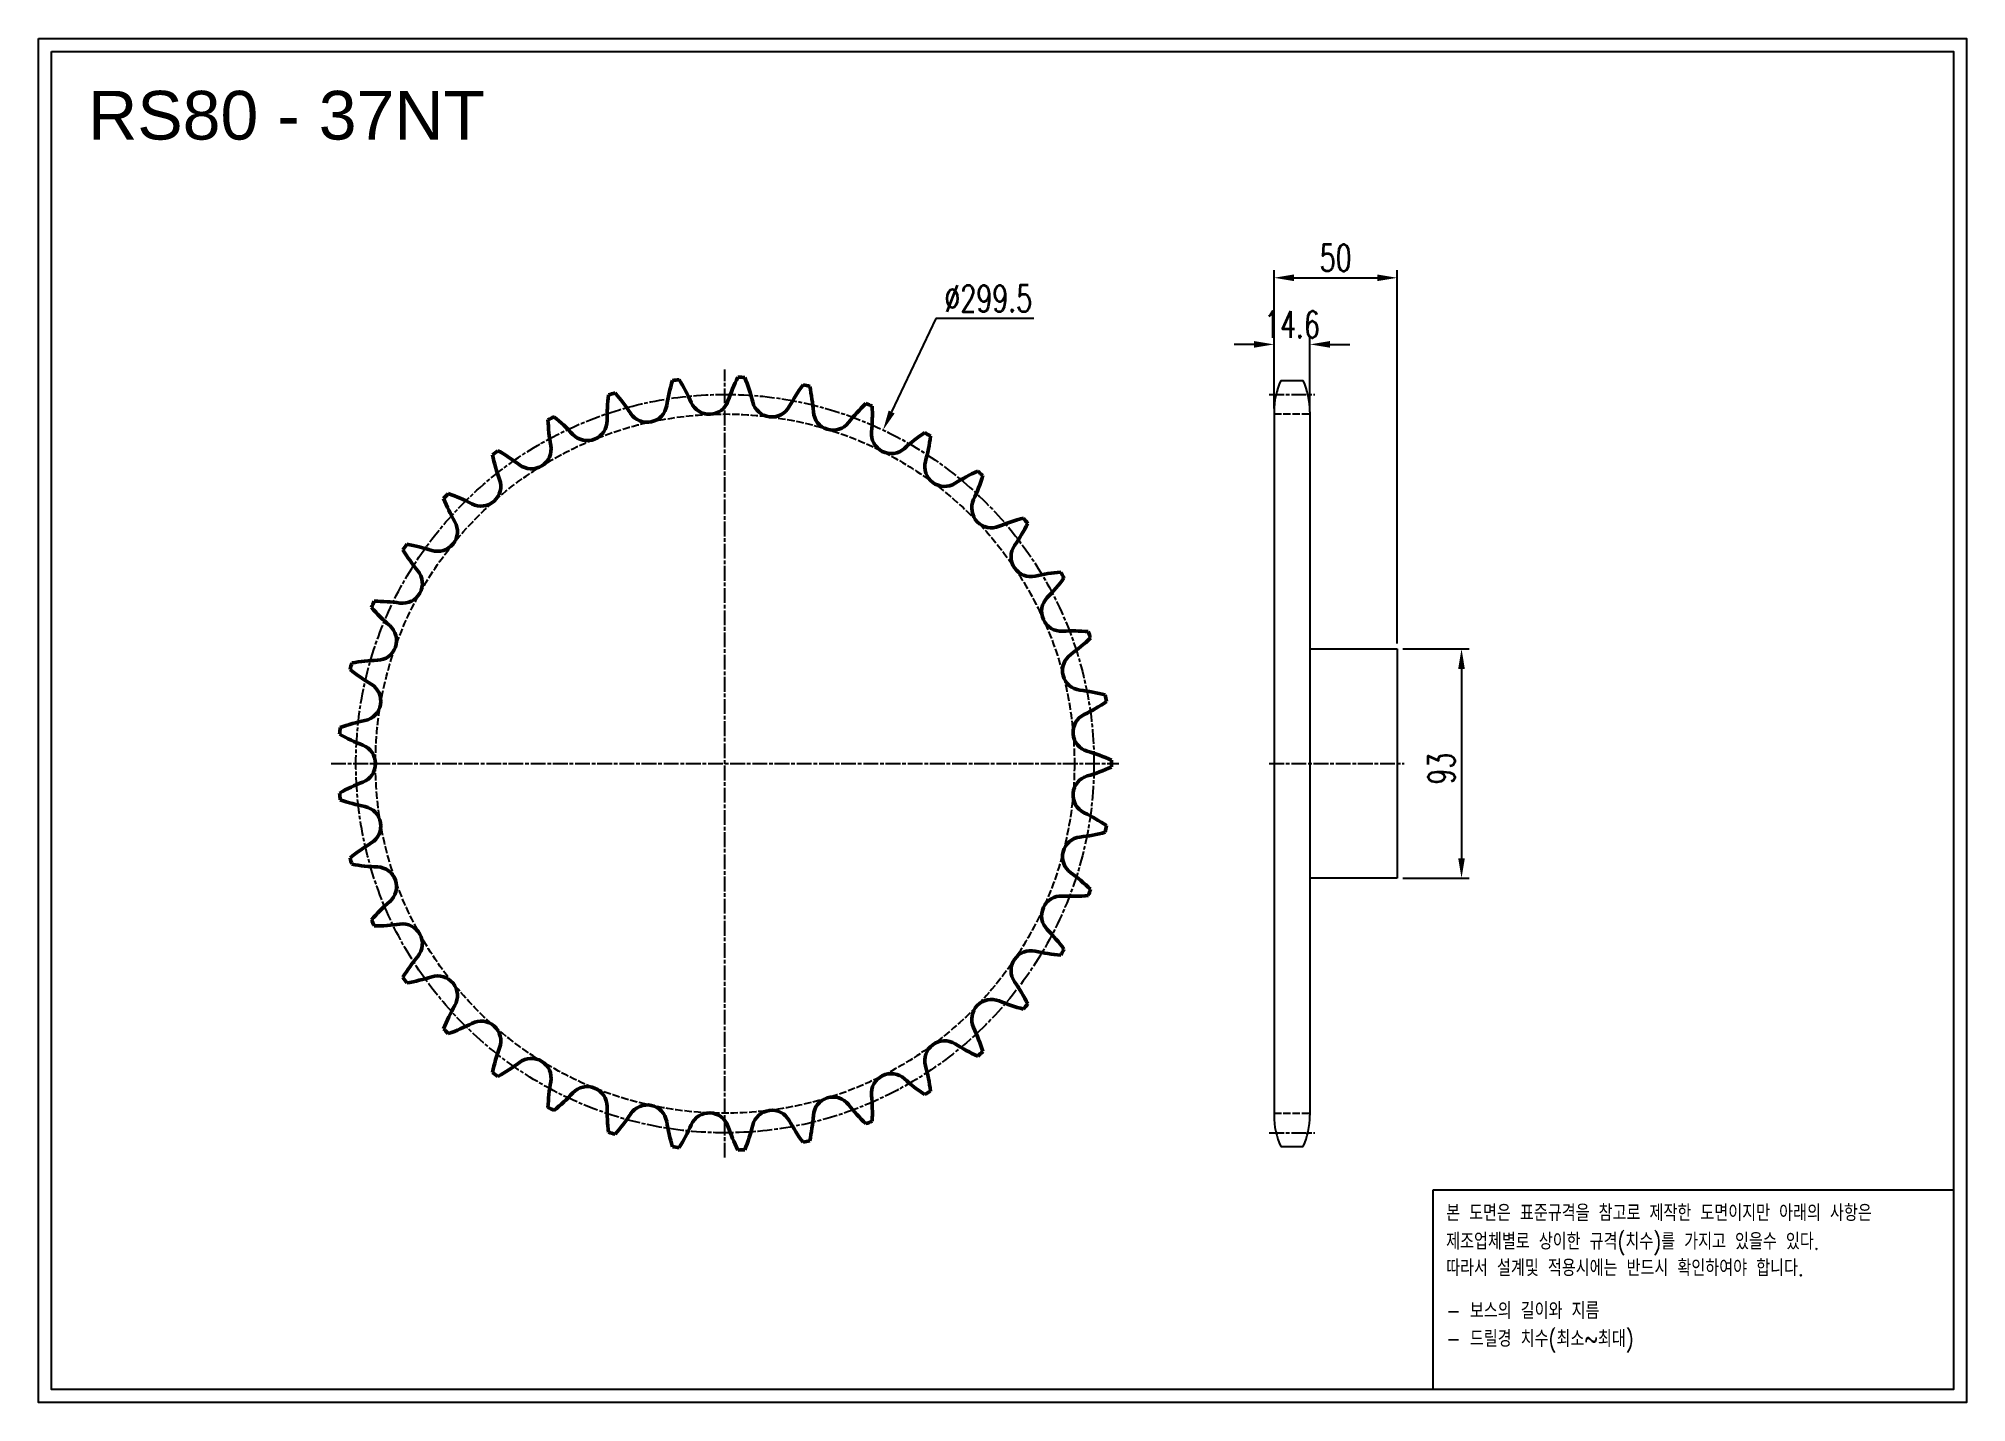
# Model space of a CAD drawing. Header units: millimetres. Extents: x -61715 to -60933, y 16933 to 17486.
import ezdxf

# ---------------------------------------------------------------- set-up
doc = ezdxf.new("R2010")
doc.units = ezdxf.units.MM
for name, pattern in [('AM_ISO02W050', [7.5, 6, -1.5]), ('AM_ISO02W050x2', [3.75, 3, -0.75]), ('AM_ISO08W050', [18, 12, -1.5, 3, -1.5]), ('AM_ISO08W050x2', [9, 6, -0.75, 1.5, -0.75])]:
    doc.linetypes.add(name, pattern=pattern)
for name, color, linetype, lineweight in [('AM_0N', 7, 'Continuous', 50), ('AM_3N', 6, 'AM_ISO02W050', 25), ('AM_7', 4, 'AM_ISO08W050', 25), ('AM_7N', 4, 'AM_ISO08W050', 25)]:
    doc.layers.add(name, color=color, linetype=linetype, lineweight=lineweight)
doc.layers.add('S-DIM', color=7, linetype='Continuous')
doc.styles.add('HAN', font='ROMANS.shx', dxfattribs={"width": 0.7, "bigfont": 'whgtxt.shx'})
doc.styles.add('HSG', font='SIMPLEX.shx', dxfattribs={"width": 0.7, "bigfont": 'HSG.shx'})
doc.styles.get("Standard").update_dxf_attribs({"font": 'arial.ttf'})
doc.dimstyles.new('APP23', dxfattribs={"dimscale": 4.5, "dimtxt": 2.4, "dimasz": 1.8, "dimexe": 0.7, "dimexo": 0.5, "dimgap": 0.6, "dimtad": 1, "dimtoh": 1, "dimdec": 1, "dimrnd": 0.01, "dimzin": 9, "dimdsep": 46, "dimtxsty": 'HSG', "dimcen": 0, "dimclrd": 1, "dimclre": 1, "dimclrt": 256, "dimazin": 2, "dimtp": 1, "dimtm": 1, "dimtfac": 0.5, "dimtdec": 1, "dimtix": 1, "dimtofl": 0, "dimtmove": 0, "dimatfit": 3, "dimfxl": 0, "dimtvp": 1, "dimtolj": 2, "dimlwd": -1, "dimlwe": -1, "dimarcsym": 0})

# ---------------------------------------------------------------- blocks, each defined once
blk = doc.blocks.new('*D1')
at = {"layer": 'Defpoints', "color": 0, "transparency": 16777216}
for p in [(-61163.59, 17238.53), (-61163.59, 17145.53), (-61137.49, 17145.53)]:
    blk.add_point(p, dxfattribs=at)
at = {"layer": 'S-DIM', "color": 1, "transparency": 16777216}
for p, q in [((-61161.34, 17238.53), (-61134.34, 17238.53)), ((-61137.49, 17230.43), (-61137.49, 17153.63)), ((-61161.34, 17145.53), (-61134.34, 17145.53))]:
    blk.add_line(p, q, dxfattribs=at)
for points in [[(-61138.84, 17230.43), (-61136.14, 17230.43), (-61137.49, 17238.53)], [(-61138.84, 17153.63), (-61136.14, 17153.63), (-61137.49, 17145.53)]]:
    blk.add_solid(points, dxfattribs=at)
at = {"layer": 'S-DIM', "transparency": 16777216, "insert": (-61145.59, 17189.99), "char_height": 10.8, "attachment_point": 5, "rotation": 90, "style": 'HSG'}
blk.add_mtext('\\A2;93', dxfattribs=at)
blk = doc.blocks.new('*D2')
at = {"layer": 'Defpoints', "color": 0, "transparency": 16777216}
for p in [(-61198.99, 17362.08), (-61213.59, 17333.84), (-61198.99, 17333.84)]:
    blk.add_point(p, dxfattribs=at)
at = {"layer": 'S-DIM', "color": 1, "transparency": 16777216}
for p, q in [((-61221.69, 17362.08), (-61229.79, 17362.08)), ((-61213.59, 17336.09), (-61213.59, 17365.23)), ((-61198.99, 17336.09), (-61198.99, 17365.23)), ((-61190.89, 17362.08), (-61182.79, 17362.08))]:
    blk.add_line(p, q, dxfattribs=at)
for points in [[(-61221.69, 17363.43), (-61221.69, 17360.73), (-61213.59, 17362.08)], [(-61190.89, 17363.43), (-61190.89, 17360.73), (-61198.99, 17362.08)]]:
    blk.add_solid(points, dxfattribs=at)
at = {"layer": 'S-DIM', "transparency": 16777216, "insert": (-61206.29, 17370.18), "char_height": 10.8, "attachment_point": 5, "style": 'HSG'}
blk.add_mtext('\\A2;14.6', dxfattribs=at)
blk = doc.blocks.new('*D3')
at = {"layer": 'Defpoints', "color": 0, "transparency": 16777216}
for p in [(-61163.59, 17389.08), (-61213.59, 17333.84), (-61163.59, 17238.53)]:
    blk.add_point(p, dxfattribs=at)
at = {"layer": 'S-DIM', "color": 1, "transparency": 16777216}
for p, q in [((-61213.59, 17336.09), (-61213.59, 17392.23)), ((-61163.59, 17240.78), (-61163.59, 17392.23)), ((-61205.49, 17389.08), (-61171.69, 17389.08))]:
    blk.add_line(p, q, dxfattribs=at)
for points in [[(-61205.49, 17390.43), (-61205.49, 17387.73), (-61213.59, 17389.08)], [(-61171.69, 17390.43), (-61171.69, 17387.73), (-61163.59, 17389.08)]]:
    blk.add_solid(points, dxfattribs=at)
at = {"layer": 'S-DIM', "transparency": 16777216, "insert": (-61188.59, 17397.18), "char_height": 10.8, "attachment_point": 5, "style": 'HSG'}
blk.add_mtext('\\A2;50', dxfattribs=at)
blk = doc.blocks.new('*D4')
at = {"layer": 'Defpoints', "color": 0, "transparency": 16777216}
for p in [(-61372.23, 17327.34), (-61500.57, 17056.72)]:
    blk.add_point(p, dxfattribs=at)
at = {"layer": 'S-DIM', "color": 1, "transparency": 16777216}
for p, q in [((-61350.78, 17372.58), (-61368.76, 17334.66)), ((-61311, 17372.58), (-61350.78, 17372.58))]:
    blk.add_line(p, q, dxfattribs=at)
blk.add_solid([(-61369.98, 17335.24), (-61367.54, 17334.08), (-61372.23, 17327.34)], dxfattribs=at)
at = {"layer": 'S-DIM', "transparency": 16777216, "insert": (-61329.54, 17380.68), "char_height": 10.8, "attachment_point": 5, "style": 'HSG'}
blk.add_mtext('\\A2;∅299.5', dxfattribs=at)
blk = doc.blocks.new('notice1')
at = {"color": 4}
blk.add_lwpolyline([(-22142.12, 1735.9), (-22053.8, 1735.9), (-22053.8, 1702.07), (-22142.12, 1702.07)], close=True, dxfattribs=at)
at = {"color": 4, "style": 'HAN', "width": 0.8}
for s, p in [('본 도면은 표준규격을 참고로 제작한 도면이지만 아래의 사항은', (-22139.9, 1730.62)), ('제조업체별로 상이한 규격(치수)를 가지고 있을수 있다.', (-22139.9, 1725.78)), ('따라서 설계및 적용시에는 반드시 확인하여야 합니다.', (-22139.9, 1721.28)), ('- 보스의 길이와 지름', (-22139.9, 1714.03)), ('- 드릴경 치수(최소~최대)', (-22139.9, 1709.27))]:
    blk.add_text(s, height=2.7949, dxfattribs=at).set_placement(p)

msp = doc.modelspace()

# ---------------------------------------------------------------- linework, layer by layer
for p, q in [((-61210.79, 17347.39), (-61201.79, 17347.39)), ((-61213.59, 17334.69), (-61213.59, 17049.37)), ((-61198.99, 17334.69), (-61198.99, 17049.37)), ((-61198.99, 17238.53), (-61163.59, 17238.53)), ((-61163.59, 17238.53), (-61163.59, 17145.53)), ((-61163.59, 17145.53), (-61198.99, 17145.53)), ((-61210.79, 17036.67), (-61201.79, 17036.67))]:
    msp.add_line(p, q)
for points in [[(-61714.95, 17486.11), (-60932.59, 17486.11), (-60932.59, 16932.92), (-61714.95, 16932.92)], [(-61709.69, 17480.84), (-60937.85, 17480.84), (-60937.85, 16938.19), (-61709.69, 16938.19)]]:
    msp.add_lwpolyline(points, close=True)
for centre, start, end in [((-61183.39, 17334.69), 155.13196, 180), ((-61229.19, 17334.69), 0, 24.86804), ((-61183.39, 17049.37), 180, 204.86804), ((-61229.19, 17049.37), 335.13196, 0)]:
    msp.add_arc(centre, 30.2, start, end)
at = {"layer": 'AM_0N'}
for centre, radius, start, end in [((-61386.65, 17325.54), 74.32, 162.88552, 170.94595), ((-61436.4, 17192.03), 156.83, 96.79553, 97.79907), ((-61518.18, 17308.7), 74.32, 23.64865, 31.70907), ((-61364.81, 17315.22), 74.32, 153.15579, 161.21622), ((-61436.4, 17192.03), 156.83, 87.0658, 88.06934), ((-61497.29, 17320.84), 74.32, 13.91892, 21.97934), ((-61345.02, 17301.34), 74.32, 143.42606, 151.48649), ((-61436.4, 17192.03), 156.83, 77.33607, 78.33961), ((-61409.93, 17332.03), 74.32, 172.61525, 180.67568), ((-61436.4, 17192.03), 156.83, 106.52526, 107.5288), ((-61536.72, 17293.2), 74.32, 33.37838, 41.4388), ((-61442.76, 17341.73), 8.02, 203.64865, 341.21622), ((-61417.37, 17340.65), 8.02, 193.91892, 331.48649), ((-61474.64, 17329.28), 74.32, 4.18919, 12.24961), ((-61327.86, 17284.33), 74.32, 133.69633, 141.75676), ((-61436.4, 17192.03), 156.83, 67.60634, 68.60988), ((-61436.4, 17192.03), 156.83, 116.25499, 117.25853), ((-61433.97, 17334.49), 74.32, 182.34498, 190.40541), ((-61552.38, 17274.79), 74.32, 43.10811, 51.16853), ((-61492.27, 17331.06), 8.02, 223.10811, 0.67568), ((-61467.97, 17338.5), 8.02, 213.37838, 350.94595), ((-61392.52, 17335.3), 8.02, 184.18919, 321.75676), ((-61450.9, 17333.77), 74.32, 354.45946, 2.51989), ((-61368.94, 17325.82), 8.02, 174.45946, 312.02703), ((-61313.82, 17264.66), 74.32, 123.9666, 132.02703), ((-61436.4, 17192.03), 156.83, 57.87661, 58.88015), ((-61426.73, 17334.18), 74.32, 344.72973, 352.79016), ((-61436.4, 17192.03), 156.83, 125.98472, 126.98826), ((-61458.08, 17332.85), 74.32, 192.07471, 200.13514), ((-61564.7, 17254), 74.32, 52.83784, 60.89826), ((-61514.96, 17319.62), 8.02, 232.83784, 10.40541), ((-61347.3, 17312.5), 8.02, 164.72973, 302.2973), ((-61535.39, 17304.51), 8.02, 242.56757, 20.13514), ((-61303.31, 17242.9), 74.32, 114.23687, 122.2973), ((-61402.85, 17330.5), 74.32, 335, 343.06043), ((-61436.4, 17192.03), 156.83, 48.14688, 49.15042), ((-61436.4, 17192.03), 156.83, 135.71445, 136.71799), ((-61481.57, 17327.16), 74.32, 201.80444, 209.86486), ((-61573.32, 17231.43), 74.32, 62.56757, 70.62799), ((-61328.23, 17295.71), 8.02, 155, 292.56757), ((-61296.63, 17219.67), 74.32, 104.50714, 112.56757), ((-61436.4, 17192.03), 156.83, 38.41715, 39.42069), ((-61552.98, 17286.16), 8.02, 252.2973, 29.86486), ((-61379.93, 17322.84), 74.32, 325.27027, 333.3307), ((-61436.4, 17192.03), 156.83, 145.44418, 146.44772), ((-61503.76, 17317.58), 74.32, 211.53417, 219.59459), ((-61578.01, 17207.72), 74.32, 72.2973, 80.35772), ((-61312.26, 17275.93), 8.02, 145.27027, 282.83784), ((-61567.21, 17265.1), 8.02, 262.02703, 39.59459), ((-61293.97, 17195.65), 74.32, 94.77741, 102.83784), ((-61358.64, 17311.42), 74.32, 315.54054, 323.60097), ((-61436.4, 17192.03), 156.83, 28.68742, 29.69096), ((-61299.87, 17253.75), 8.02, 135.54054, 273.10811), ((-61436.4, 17192.03), 156.83, 155.17391, 156.17744), ((-61524.01, 17304.39), 74.32, 221.2639, 229.32432), ((-61578.63, 17183.56), 74.32, 82.02703, 90.08745), ((-61577.67, 17241.95), 8.02, 271.75676, 49.32432), ((-61295.4, 17171.53), 74.32, 85.04768, 93.10811), ((-61436.4, 17192.03), 156.83, 18.95769, 19.96123), ((-61291.4, 17229.78), 8.02, 125.81081, 263.37838), ((-61339.58, 17296.56), 74.32, 305.81081, 313.87124), ((-61436.4, 17192.03), 156.83, 164.90364, 165.90717), ((-61541.74, 17287.97), 74.32, 230.99363, 239.05405), ((-61575.15, 17159.65), 74.32, 91.75676, 99.81718), ((-61584.08, 17217.35), 8.02, 281.48649, 59.05405), ((-61300.9, 17148), 74.32, 75.31795, 83.37838), ((-61323.31, 17278.69), 74.32, 296.08108, 304.14151), ((-61436.4, 17192.03), 156.83, 9.22796, 10.2315), ((-61436.4, 17192.03), 156.83, 174.63337, 175.6369), ((-61567.68, 17136.66), 74.32, 101.48649, 109.54691), ((-61287.11, 17204.74), 8.02, 116.08108, 253.64865), ((-61556.44, 17268.79), 74.32, 240.72336, 248.78378), ((-61586.23, 17192.03), 8.02, 291.21622, 68.78378), ((-61310.29, 17125.73), 74.32, 65.58822, 73.64865), ((-61310.29, 17258.33), 74.32, 286.35135, 294.41178), ((-61436.4, 17192.03), 156.83, 359.49823, 0.50177), ((-61556.44, 17115.27), 74.32, 111.21622, 119.27664), ((-61287.11, 17179.32), 8.02, 106.35135, 243.91892), ((-61436.4, 17192.03), 156.83, 184.3631, 185.36663), ((-61567.68, 17247.4), 74.32, 250.45309, 258.51351), ((-61584.08, 17166.71), 8.02, 300.94595, 78.51351), ((-61323.31, 17105.37), 74.32, 55.85849, 63.91892), ((-61436.4, 17192.03), 156.83, 349.7685, 350.77204), ((-61541.74, 17096.09), 74.32, 120.94595, 129.00637), ((-61291.4, 17154.28), 8.02, 96.62162, 234.18919), ((-61300.9, 17236.06), 74.32, 276.62162, 284.68205), ((-61436.4, 17192.03), 156.83, 194.09283, 195.09636), ((-61575.15, 17224.41), 74.32, 260.18282, 268.24324), ((-61577.67, 17142.11), 8.02, 310.67568, 88.24324), ((-61339.58, 17087.5), 74.32, 46.12876, 54.18919), ((-61524.01, 17079.67), 74.32, 130.67568, 138.7361), ((-61299.87, 17130.31), 8.02, 86.89189, 224.45946), ((-61295.4, 17212.53), 74.32, 266.89189, 274.95232), ((-61436.4, 17192.03), 156.83, 340.03877, 341.04231), ((-61436.4, 17192.03), 156.83, 203.82256, 204.82609), ((-61578.63, 17200.5), 74.32, 269.91255, 277.97297), ((-61567.21, 17118.96), 8.02, 320.40541, 97.97297), ((-61358.64, 17072.64), 74.32, 36.39903, 44.45946), ((-61503.76, 17066.48), 74.32, 140.40541, 148.46583), ((-61312.26, 17108.13), 8.02, 77.16216, 214.72973), ((-61293.97, 17188.41), 74.32, 257.16216, 265.22259), ((-61436.4, 17192.03), 156.83, 330.30904, 331.31258), ((-61436.4, 17192.03), 156.83, 213.55228, 214.55582), ((-61578.01, 17176.34), 74.32, 279.64228, 287.7027), ((-61552.98, 17097.9), 8.02, 330.13514, 107.7027), ((-61379.93, 17061.22), 74.32, 26.6693, 34.72973), ((-61328.23, 17088.35), 8.02, 67.43243, 205), ((-61296.63, 17164.39), 74.32, 247.43243, 255.49286), ((-61481.57, 17056.9), 74.32, 150.13514, 158.19556), ((-61535.39, 17079.55), 8.02, 339.86486, 117.43243), ((-61436.4, 17192.03), 156.83, 320.57931, 321.58285), ((-61436.4, 17192.03), 156.83, 223.28201, 224.28555), ((-61573.32, 17152.63), 74.32, 289.37201, 297.43243), ((-61347.3, 17071.56), 8.02, 57.7027, 195.27027), ((-61402.85, 17053.56), 74.32, 16.93957, 25), ((-61458.08, 17051.21), 74.32, 159.86486, 167.92529), ((-61514.96, 17064.44), 8.02, 349.59459, 127.16216), ((-61303.31, 17141.16), 74.32, 237.7027, 245.76313), ((-61436.4, 17192.03), 156.83, 310.84958, 311.85312), ((-61436.4, 17192.03), 156.83, 233.01174, 234.01528), ((-61564.7, 17130.06), 74.32, 299.10174, 307.16216), ((-61368.94, 17058.24), 8.02, 47.97297, 185.54054), ((-61313.82, 17119.4), 74.32, 227.97297, 236.0334), ((-61426.73, 17049.88), 74.32, 7.20984, 15.27027), ((-61433.97, 17049.57), 74.32, 169.59459, 177.65502), ((-61552.38, 17109.27), 74.32, 308.83147, 316.89189), ((-61492.27, 17053), 8.02, 359.32432, 136.89189), ((-61392.52, 17048.76), 8.02, 38.24324, 175.81081), ((-61450.9, 17050.29), 74.32, 357.48011, 5.54054), ((-61436.4, 17192.03), 156.83, 301.11985, 302.12339), ((-61436.4, 17192.03), 156.83, 242.74147, 243.74501), ((-61409.93, 17052.03), 74.32, 179.32432, 187.38475), ((-61536.72, 17090.86), 74.32, 318.5612, 326.62162), ((-61467.97, 17045.56), 8.02, 9.05405, 146.62162), ((-61442.76, 17042.33), 8.02, 18.78378, 156.35135), ((-61417.37, 17043.41), 8.02, 28.51351, 166.08108), ((-61474.64, 17054.78), 74.32, 347.75039, 355.81081), ((-61327.86, 17099.73), 74.32, 218.24324, 226.30367), ((-61436.4, 17192.03), 156.83, 252.4712, 253.47474), ((-61386.65, 17058.52), 74.32, 189.05405, 197.11448), ((-61518.18, 17075.36), 74.32, 328.29093, 336.35135), ((-61364.81, 17068.84), 74.32, 198.78378, 206.84421), ((-61497.29, 17063.22), 74.32, 338.02066, 346.08108), ((-61345.02, 17082.72), 74.32, 208.51351, 216.57394), ((-61436.4, 17192.03), 156.83, 291.39012, 292.39366), ((-61436.4, 17192.03), 156.83, 262.20093, 263.20447), ((-61436.4, 17192.03), 156.83, 271.93066, 272.9342), ((-61436.4, 17192.03), 156.83, 281.66039, 282.66393)]:
    msp.add_arc(centre, radius, start, end, dxfattribs=at)
at = {"layer": 'AM_3N', "linetype": 'AM_ISO02W050x2'}
for p, q in [((-61213.59, 17333.84), (-61198.99, 17333.84)), ((-61213.59, 17050.22), (-61198.99, 17050.22))]:
    msp.add_line(p, q, dxfattribs=at)
msp.add_circle((-61436.4, 17192.03), 141.81, dxfattribs=at)
at = {"layer": 'AM_7', "linetype": 'AM_ISO08W050x2'}
for p, q in [((-61215.53, 17341.78), (-61197.04, 17341.78)), ((-61215.53, 17192.03), (-61197.04, 17192.03)), ((-61215.53, 17192.03), (-61160.78, 17192.03)), ((-61215.53, 17042.28), (-61197.04, 17042.28))]:
    msp.add_line(p, q, dxfattribs=at)
msp.add_circle((-61436.4, 17192.03), 149.75, dxfattribs=at)
at = {"layer": 'AM_7N', "linetype": 'AM_ISO08W050x2'}
for p, q in [((-61436.4, 17032.2), (-61436.4, 17351.86)), ((-61596.23, 17192.03), (-61276.57, 17192.03))]:
    msp.add_line(p, q, dxfattribs=at)

# ---------------------------------------------------------------- block references
at = {"xscale": 2.3911759872, "yscale": 2.3911759872, "zscale": 2.3911759872}
msp.add_blockref('notice1', (-8203.34, 12868.25), dxfattribs=at)

# ---------------------------------------------------------------- texts
msp.add_text('RS80 - 37NT', height=19.7568).set_placement((-61694.81, 17445.15))

# ---------------------------------------------------------------- dimensions: what is measured, and where the dimension line sits
at = {"layer": 'S-DIM'}
dim = msp.add_linear_dim(base=(-61163.59, 17389.08), p1=(-61213.59, 17333.84), p2=(-61163.59, 17238.53), dimstyle='APP23', dxfattribs=at)
dim.commit()
dim.dimension.update_dxf_attribs({"geometry": '*D3', "text_midpoint": (-61188.59, 17397.18)})
dim = msp.add_diameter_dim_2p(p1=(-61500.57, 17056.72), p2=(-61372.23, 17327.34), dimstyle='APP23', dxfattribs=at)
dim.commit()
dim.dimension.update_dxf_attribs({"geometry": '*D4', "text_midpoint": (-61329.54, 17372.58), "dimtype": 131})
dim = msp.add_linear_dim(base=(-61198.99, 17362.08), p1=(-61213.59, 17333.84), p2=(-61198.99, 17333.84), dimstyle='APP23', dxfattribs=at)
dim.commit()
dim.dimension.update_dxf_attribs({"geometry": '*D2', "text_midpoint": (-61206.29, 17362.08), "dimtype": 128})
dim = msp.add_linear_dim(base=(-61137.49, 17145.53), p1=(-61163.59, 17238.53), p2=(-61163.59, 17145.53), angle=90, dimstyle='APP23', dxfattribs=at)
dim.commit()
dim.dimension.update_dxf_attribs({"geometry": '*D1', "text_midpoint": (-61137.49, 17189.99), "dimtype": 128})

doc.saveas('drawing.dxf')
